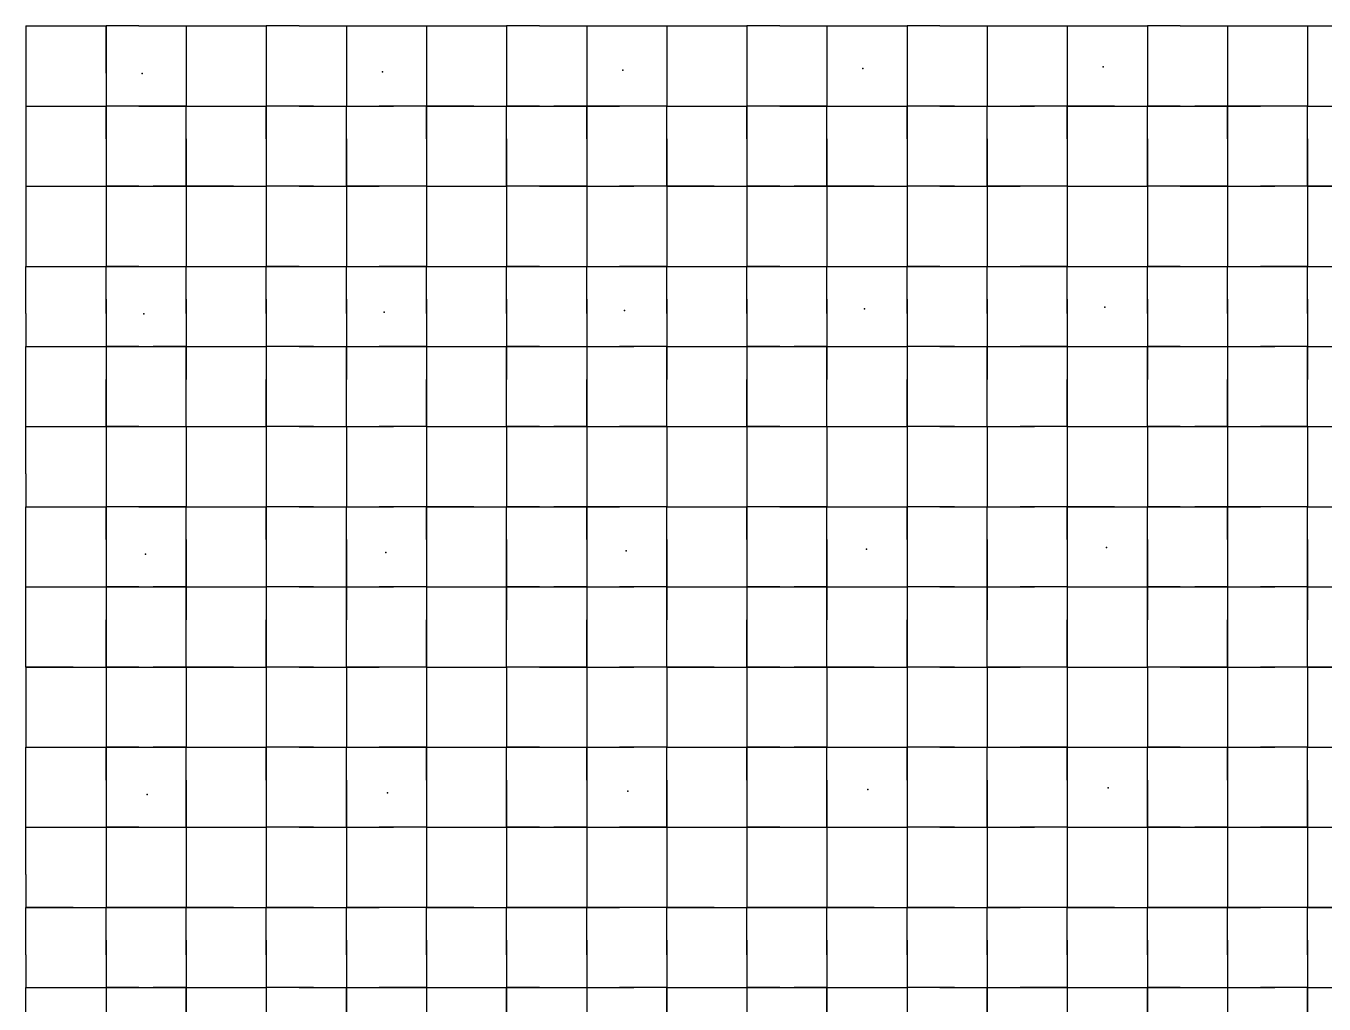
# Model space of a CAD drawing. Header units: metres. Extents: x 0 to 438, y -24 to 612.
# Drawn here: x 0 to 145.8, y 493.2 to 603 of the extents above; entities that cross this region are included whole.
import ezdxf

# ---------------------------------------------------------------- set-up
doc = ezdxf.new("R2010")
doc.units = ezdxf.units.M
doc.layers.add('LAYER_01_CUT', color=7, linetype='Continuous')
doc.layers.add('LAYER_04_GRID', color=7, linetype='Continuous')

msp = doc.modelspace()

# ---------------------------------------------------------------- linework, layer by layer
at = {"layer": 'LAYER_01_CUT'}
for points in [[(0, 603), (0, 597.69), (0, 594), (0, 588.69), (0, 585), (0, 579.69), (0, 576), (5.31, 576), (9, 576), (14.31, 576), (18, 576), (23.31, 576), (27, 576), (32.31, 576), (36, 576), (41.31, 576), (45, 576), (50.31, 576), (54, 576), (59.31, 576), (63, 576), (68.31, 576), (72, 576), (77.31, 576), (81, 576), (86.31, 576), (90, 576), (95.31, 576), (99, 576), (104.31, 576), (108, 576), (113.31, 576), (117, 576), (122.31, 576), (126, 576), (131.31, 576), (135, 576), (140.31, 576), (144, 576), (149.31, 576)], [(0, 603), (3.69, 603)], [(3.69, 603), (9, 603)], [(9, 597.69), (9, 603), (9, 599.31)], [(12.69, 603), (9, 603)], [(12.69, 603), (18, 603), (18, 597.69)], [(18, 603), (18, 599.31)], [(18, 603), (21.69, 603)], [(21.69, 603), (27, 603), (27, 597.69)], [(30.69, 603), (27, 603)], [(27, 603), (27, 599.31)], [(30.69, 603), (36, 603), (36, 597.69)], [(36, 603), (36, 599.31)], [(36, 603), (39.69, 603)], [(39.69, 603), (45, 603), (45, 597.69)], [(45, 603), (45, 599.31)], [(45, 603), (48.69, 603)], [(48.69, 603), (54, 603), (54, 597.69)], [(57.69, 603), (54, 603)], [(54, 603), (54, 599.31)], [(57.69, 603), (63, 603), (63, 597.69)], [(63, 603), (63, 599.31)], [(63, 603), (66.69, 603)], [(66.69, 603), (72, 603), (72, 597.69)], [(72, 603), (72, 599.31)], [(72, 603), (75.69, 603)], [(75.69, 603), (81, 603), (81, 597.69)], [(84.69, 603), (81, 603)], [(81, 603), (81, 599.31)], [(84.69, 603), (90, 603), (90, 597.69)], [(90, 603), (90, 599.31)], [(90, 603), (93.69, 603)], [(93.69, 603), (99, 603), (99, 597.69)], [(102.69, 603), (99, 603)], [(99, 603), (99, 599.31)], [(102.69, 603), (108, 603), (108, 597.69)], [(108, 603), (108, 599.31)], [(108, 603), (111.69, 603)], [(111.69, 603), (117, 603), (117, 597.69)], [(117, 603), (117, 599.31)], [(117, 603), (120.69, 603)], [(120.69, 603), (126, 603), (126, 597.69)], [(129.69, 603), (126, 603)], [(126, 603), (126, 599.31)], [(129.69, 603), (135, 603), (135, 597.69)], [(135, 603), (135, 599.31)], [(135, 603), (138.69, 603)], [(138.69, 603), (144, 603), (144, 597.69)], [(144, 603), (144, 599.31)], [(144, 603), (147.69, 603)], [(9, 599.31), (9, 594)], [(18, 599.31), (18, 594)], [(27, 599.31), (27, 594)], [(36, 599.31), (36, 594)], [(45, 599.31), (45, 594)], [(54, 599.31), (54, 594)], [(63, 599.31), (63, 594)], [(72, 599.31), (72, 594)], [(81, 599.31), (81, 594)], [(90, 599.31), (90, 594)], [(99, 599.31), (99, 594)], [(108, 599.31), (108, 594)], [(117, 599.31), (117, 594)], [(126, 599.31), (126, 594)], [(135, 599.31), (135, 594)], [(144, 599.31), (144, 594)], [(9, 597.69), (9, 594)], [(18, 597.69), (18, 594)], [(27, 597.69), (27, 594)], [(36, 597.69), (36, 594)], [(45, 597.69), (45, 594)], [(54, 597.69), (54, 594)], [(63, 597.69), (63, 594)], [(72, 597.69), (72, 594)], [(81, 597.69), (81, 594)], [(90, 597.69), (90, 594)], [(99, 597.69), (99, 594)], [(108, 597.69), (108, 594)], [(117, 597.69), (117, 594)], [(126, 597.69), (126, 594)], [(135, 597.69), (135, 594)], [(144, 597.69), (144, 594)], [(0, 594), (5.31, 594)], [(0, 594), (3.69, 594)], [(3.69, 594), (9, 594)], [(5.31, 594), (9, 594)], [(14.31, 594), (9, 594), (9, 588.69), (9, 585), (9, 579.69)], [(12.69, 594), (9, 594)], [(9, 590.31), (9, 594)], [(12.69, 594), (18, 594)], [(18, 594), (14.31, 594)], [(18, 588.69), (18, 594), (23.31, 594)], [(18, 590.31), (18, 594)], [(18, 594), (21.69, 594)], [(21.69, 594), (27, 594)], [(23.31, 594), (27, 594)], [(32.31, 594), (27, 594), (27, 588.69), (27, 585), (27, 579.69)], [(30.69, 594), (27, 594)], [(27, 590.31), (27, 594)], [(30.69, 594), (36, 594)], [(32.31, 594), (36, 594)], [(36, 588.69), (36, 594), (41.31, 594)], [(36, 590.31), (36, 594)], [(36, 594), (39.69, 594)], [(45, 594), (39.69, 594)], [(45, 594), (41.31, 594)], [(50.31, 594), (45, 594), (45, 588.69), (45, 585), (45, 579.69)], [(45, 590.31), (45, 594)], [(45, 594), (48.69, 594)], [(48.69, 594), (54, 594)], [(50.31, 594), (54, 594)], [(54, 588.69), (54, 594), (59.31, 594)], [(57.69, 594), (54, 594)], [(54, 590.31), (54, 594)], [(57.69, 594), (63, 594)], [(63, 594), (59.31, 594)], [(68.31, 594), (63, 594), (63, 588.69), (63, 585), (63, 579.69)], [(63, 590.31), (63, 594)], [(63, 594), (66.69, 594)], [(72, 594), (66.69, 594)], [(72, 594), (68.31, 594)], [(72, 588.69), (72, 594), (77.31, 594)], [(72, 590.31), (72, 594)], [(72, 594), (75.69, 594)], [(75.69, 594), (81, 594)], [(77.31, 594), (81, 594)], [(86.31, 594), (81, 594), (81, 588.69), (81, 585), (81, 579.69)], [(84.69, 594), (81, 594)], [(81, 590.31), (81, 594)], [(84.69, 594), (90, 594)], [(90, 594), (86.31, 594)], [(90, 588.69), (90, 594), (95.31, 594)], [(90, 590.31), (90, 594)], [(90, 594), (93.69, 594)], [(93.69, 594), (99, 594)], [(95.31, 594), (99, 594)], [(104.31, 594), (99, 594), (99, 588.69), (99, 585), (99, 579.69)], [(102.69, 594), (99, 594)], [(99, 590.31), (99, 594)], [(102.69, 594), (108, 594)], [(104.31, 594), (108, 594)], [(108, 588.69), (108, 594), (113.31, 594)], [(108, 590.31), (108, 594)], [(108, 594), (111.69, 594)], [(117, 594), (111.69, 594)], [(117, 594), (113.31, 594)], [(122.31, 594), (117, 594), (117, 588.69), (117, 585), (117, 579.69)], [(117, 590.31), (117, 594)], [(117, 594), (120.69, 594)], [(120.69, 594), (126, 594)], [(122.31, 594), (126, 594)], [(126, 588.69), (126, 594), (131.31, 594)], [(129.69, 594), (126, 594)], [(126, 590.31), (126, 594)], [(129.69, 594), (135, 594)], [(135, 594), (131.31, 594)], [(140.31, 594), (135, 594), (135, 588.69), (135, 585), (135, 579.69)], [(135, 590.31), (135, 594)], [(135, 594), (138.69, 594)], [(144, 594), (138.69, 594)], [(144, 594), (140.31, 594)], [(144, 588.69), (144, 594), (149.31, 594)], [(144, 590.31), (144, 594)], [(144, 594), (147.69, 594)], [(9, 590.31), (9, 585)], [(18, 590.31), (18, 585)], [(27, 590.31), (27, 585)], [(36, 590.31), (36, 585)], [(45, 590.31), (45, 585)], [(54, 590.31), (54, 585)], [(63, 590.31), (63, 585)], [(72, 590.31), (72, 585)], [(81, 590.31), (81, 585)], [(90, 590.31), (90, 585)], [(99, 590.31), (99, 585)], [(108, 590.31), (108, 585)], [(117, 590.31), (117, 585)], [(126, 590.31), (126, 585)], [(135, 590.31), (135, 585)], [(144, 590.31), (144, 585)], [(18, 585), (18, 588.69)], [(36, 585), (36, 588.69)], [(54, 585), (54, 588.69)], [(72, 585), (72, 588.69)], [(90, 585), (90, 588.69)], [(108, 585), (108, 588.69)], [(126, 585), (126, 588.69)], [(144, 585), (144, 588.69)], [(0, 585), (5.31, 585)], [(0, 585), (3.69, 585)], [(3.69, 585), (9, 585)], [(5.31, 585), (9, 585)], [(12.69, 585), (9, 585)], [(9, 585), (9, 581.31)], [(9, 585), (14.31, 585)], [(12.69, 585), (18, 585)], [(18, 585), (14.31, 585)], [(23.31, 585), (18, 585), (18, 579.69)], [(18, 585), (18, 581.31)], [(18, 585), (21.69, 585)], [(21.69, 585), (27, 585)], [(23.31, 585), (27, 585)], [(32.31, 585), (27, 585)], [(30.69, 585), (27, 585)], [(27, 585), (27, 581.31)], [(30.69, 585), (36, 585)], [(32.31, 585), (36, 585)], [(41.31, 585), (36, 585), (36, 579.69)], [(36, 585), (36, 581.31)], [(36, 585), (39.69, 585)], [(45, 585), (39.69, 585)], [(45, 585), (41.31, 585)], [(45, 585), (45, 581.31)], [(45, 585), (50.31, 585)], [(45, 585), (48.69, 585)], [(48.69, 585), (54, 585)], [(50.31, 585), (54, 585)], [(59.31, 585), (54, 585), (54, 579.69)], [(57.69, 585), (54, 585)], [(54, 585), (54, 581.31)], [(57.69, 585), (63, 585)], [(63, 585), (59.31, 585)], [(63, 585), (63, 581.31)], [(63, 585), (68.31, 585)], [(63, 585), (66.69, 585)], [(72, 585), (66.69, 585)], [(72, 585), (68.31, 585)], [(77.31, 585), (72, 585), (72, 579.69)], [(72, 585), (72, 581.31)], [(72, 585), (75.69, 585)], [(75.69, 585), (81, 585)], [(77.31, 585), (81, 585)], [(84.69, 585), (81, 585)], [(81, 585), (81, 581.31)], [(81, 585), (86.31, 585)], [(84.69, 585), (90, 585)], [(90, 585), (86.31, 585)], [(95.31, 585), (90, 585), (90, 579.69)], [(90, 585), (90, 581.31)], [(90, 585), (93.69, 585)], [(93.69, 585), (99, 585)], [(95.31, 585), (99, 585)], [(104.31, 585), (99, 585)], [(102.69, 585), (99, 585)], [(99, 585), (99, 581.31)], [(102.69, 585), (108, 585)], [(104.31, 585), (108, 585)], [(113.31, 585), (108, 585), (108, 579.69)], [(108, 585), (108, 581.31)], [(108, 585), (111.69, 585)], [(117, 585), (111.69, 585)], [(117, 585), (113.31, 585)], [(117, 585), (117, 581.31)], [(117, 585), (122.31, 585)], [(117, 585), (120.69, 585)], [(120.69, 585), (126, 585)], [(122.31, 585), (126, 585)], [(131.31, 585), (126, 585), (126, 579.69)], [(129.69, 585), (126, 585)], [(126, 585), (126, 581.31)], [(129.69, 585), (135, 585)], [(135, 585), (131.31, 585)], [(135, 585), (135, 581.31)], [(135, 585), (140.31, 585)], [(135, 585), (138.69, 585)], [(144, 585), (138.69, 585)], [(144, 585), (140.31, 585)], [(149.31, 585), (144, 585), (144, 579.69)], [(144, 585), (144, 581.31)], [(144, 585), (147.69, 585)], [(9, 581.31), (9, 576)], [(18, 581.31), (18, 576)], [(27, 581.31), (27, 576)], [(36, 581.31), (36, 576)], [(45, 581.31), (45, 576)], [(54, 581.31), (54, 576)], [(63, 581.31), (63, 576)], [(72, 581.31), (72, 576)], [(81, 581.31), (81, 576)], [(90, 581.31), (90, 576)], [(99, 581.31), (99, 576)], [(108, 581.31), (108, 576)], [(117, 581.31), (117, 576)], [(126, 581.31), (126, 576)], [(135, 581.31), (135, 576)], [(144, 581.31), (144, 576)], [(9, 579.69), (9, 576)], [(18, 579.69), (18, 576)], [(27, 579.69), (27, 576)], [(36, 579.69), (36, 576)], [(45, 579.69), (45, 576)], [(54, 579.69), (54, 576)], [(63, 579.69), (63, 576)], [(72, 579.69), (72, 576)], [(81, 579.69), (81, 576)], [(90, 579.69), (90, 576)], [(99, 579.69), (99, 576)], [(108, 579.69), (108, 576)], [(117, 579.69), (117, 576)], [(126, 579.69), (126, 576)], [(135, 579.69), (135, 576)], [(144, 579.69), (144, 576)], [(0, 570.69), (0, 576)], [(0, 576), (3.69, 576)], [(3.69, 576), (9, 576)], [(12.69, 576), (9, 576)], [(9, 570.69), (9, 576)], [(9, 572.31), (9, 576)], [(12.69, 576), (18, 576)], [(18, 570.69), (18, 576)], [(18, 572.31), (18, 576)], [(18, 576), (21.69, 576)], [(21.69, 576), (27, 576)], [(30.69, 576), (27, 576)], [(27, 570.69), (27, 576)], [(27, 572.31), (27, 576)], [(30.69, 576), (36, 576)], [(36, 570.69), (36, 576)], [(36, 572.31), (36, 576)], [(36, 576), (39.69, 576)], [(45, 576), (39.69, 576)], [(45, 570.69), (45, 576)], [(45, 572.31), (45, 576)], [(45, 576), (48.69, 576)], [(48.69, 576), (54, 576)], [(57.69, 576), (54, 576)], [(54, 570.69), (54, 576)], [(54, 572.31), (54, 576)], [(57.69, 576), (63, 576)], [(63, 570.69), (63, 576)], [(63, 572.31), (63, 576)], [(63, 576), (66.69, 576)], [(72, 576), (66.69, 576)], [(72, 570.69), (72, 576)], [(72, 572.31), (72, 576)], [(72, 576), (75.69, 576)], [(75.69, 576), (81, 576)], [(84.69, 576), (81, 576)], [(81, 570.69), (81, 576)], [(81, 572.31), (81, 576)], [(84.69, 576), (90, 576)], [(90, 570.69), (90, 576)], [(90, 572.31), (90, 576)], [(90, 576), (93.69, 576)], [(93.69, 576), (99, 576)], [(102.69, 576), (99, 576)], [(99, 570.69), (99, 576)], [(99, 572.31), (99, 576)], [(102.69, 576), (108, 576)], [(108, 570.69), (108, 576)], [(108, 572.31), (108, 576)], [(108, 576), (111.69, 576)], [(117, 576), (111.69, 576)], [(117, 570.69), (117, 576)], [(117, 572.31), (117, 576)], [(117, 576), (120.69, 576)], [(120.69, 576), (126, 576)], [(129.69, 576), (126, 576)], [(126, 570.69), (126, 576)], [(126, 572.31), (126, 576)], [(129.69, 576), (135, 576)], [(135, 570.69), (135, 576)], [(135, 572.31), (135, 576)], [(135, 576), (138.69, 576)], [(144, 576), (138.69, 576)], [(144, 570.69), (144, 576)], [(144, 572.31), (144, 576)], [(144, 576), (147.69, 576)], [(9, 572.31), (9, 567)], [(18, 572.31), (18, 567)], [(27, 572.31), (27, 567)], [(36, 572.31), (36, 567)], [(45, 572.31), (45, 567)], [(54, 572.31), (54, 567)], [(63, 572.31), (63, 567)], [(72, 572.31), (72, 567)], [(81, 572.31), (81, 567)], [(90, 572.31), (90, 567)], [(99, 572.31), (99, 567)], [(108, 572.31), (108, 567)], [(117, 572.31), (117, 567)], [(126, 572.31), (126, 567)], [(135, 572.31), (135, 567)], [(144, 572.31), (144, 567)], [(0, 570.69), (0, 567)], [(9, 570.69), (9, 567)], [(18, 570.69), (18, 567)], [(27, 570.69), (27, 567)], [(36, 570.69), (36, 567)], [(45, 570.69), (45, 567)], [(54, 570.69), (54, 567)], [(63, 570.69), (63, 567)], [(72, 570.69), (72, 567)], [(81, 570.69), (81, 567)], [(90, 570.69), (90, 567)], [(99, 570.69), (99, 567)], [(108, 570.69), (108, 567)], [(117, 570.69), (117, 567)], [(126, 570.69), (126, 567)], [(135, 570.69), (135, 567)], [(144, 570.69), (144, 567)], [(0, 552.69), (0, 558), (0, 561.69), (0, 567), (5.31, 567), (9, 567), (9, 561.69), (9, 558), (9, 552.69)], [(0, 567), (3.69, 567)], [(3.69, 567), (9, 567)], [(12.69, 567), (9, 567)], [(9, 567), (9, 563.31)], [(9, 567), (14.31, 567)], [(12.69, 567), (18, 567)], [(18, 567), (14.31, 567)], [(18, 561.69), (18, 567), (18, 563.31)], [(18, 567), (23.31, 567)], [(18, 567), (21.69, 567)], [(21.69, 567), (27, 567)], [(23.31, 567), (27, 567), (27, 561.69), (27, 558), (27, 552.69)], [(32.31, 567), (27, 567)], [(30.69, 567), (27, 567)], [(27, 567), (27, 563.31)], [(30.69, 567), (36, 567)], [(32.31, 567), (36, 567)], [(36, 561.69), (36, 567), (36, 563.31)], [(36, 567), (41.31, 567)], [(36, 567), (39.69, 567)], [(45, 567), (39.69, 567)], [(41.31, 567), (45, 567), (45, 561.69), (45, 558), (45, 552.69)], [(45, 567), (45, 563.31)], [(45, 567), (50.31, 567)], [(45, 567), (48.69, 567)], [(48.69, 567), (54, 567)], [(50.31, 567), (54, 567)], [(54, 561.69), (54, 567), (54, 563.31)], [(57.69, 567), (54, 567)], [(54, 567), (59.31, 567)], [(57.69, 567), (63, 567)], [(59.31, 567), (63, 567), (63, 561.69), (63, 558), (63, 552.69)], [(63, 567), (63, 563.31)], [(63, 567), (68.31, 567)], [(63, 567), (66.69, 567)], [(72, 567), (66.69, 567)], [(72, 567), (68.31, 567)], [(72, 561.69), (72, 567), (72, 563.31)], [(72, 567), (77.31, 567)], [(72, 567), (75.69, 567)], [(75.69, 567), (81, 567)], [(77.31, 567), (81, 567), (81, 561.69), (81, 558), (81, 552.69)], [(84.69, 567), (81, 567)], [(81, 567), (81, 563.31)], [(81, 567), (86.31, 567)], [(84.69, 567), (90, 567)], [(90, 567), (86.31, 567)], [(90, 561.69), (90, 567), (90, 563.31)], [(90, 567), (95.31, 567)], [(90, 567), (93.69, 567)], [(93.69, 567), (99, 567)], [(95.31, 567), (99, 567), (99, 561.69), (99, 558), (99, 552.69)], [(104.31, 567), (99, 567)], [(102.69, 567), (99, 567)], [(99, 567), (99, 563.31)], [(102.69, 567), (108, 567)], [(104.31, 567), (108, 567)], [(108, 561.69), (108, 567), (108, 563.31)], [(108, 567), (113.31, 567)], [(108, 567), (111.69, 567)], [(117, 567), (111.69, 567)], [(113.31, 567), (117, 567), (117, 561.69), (117, 558), (117, 552.69)], [(117, 567), (117, 563.31)], [(117, 567), (122.31, 567)], [(117, 567), (120.69, 567)], [(120.69, 567), (126, 567)], [(122.31, 567), (126, 567)], [(126, 561.69), (126, 567), (126, 563.31)], [(129.69, 567), (126, 567)], [(126, 567), (131.31, 567)], [(129.69, 567), (135, 567)], [(131.31, 567), (135, 567), (135, 561.69), (135, 558), (135, 552.69)], [(135, 567), (135, 563.31)], [(135, 567), (140.31, 567)], [(135, 567), (138.69, 567)], [(144, 567), (138.69, 567)], [(144, 567), (140.31, 567)], [(144, 561.69), (144, 567), (144, 563.31)], [(144, 567), (149.31, 567)], [(144, 567), (147.69, 567)], [(9, 558), (9, 563.31)], [(18, 558), (18, 563.31)], [(27, 558), (27, 563.31)], [(36, 558), (36, 563.31)], [(45, 558), (45, 563.31)], [(54, 558), (54, 563.31)], [(63, 558), (63, 563.31)], [(72, 558), (72, 563.31)], [(81, 558), (81, 563.31)], [(90, 558), (90, 563.31)], [(99, 558), (99, 563.31)], [(108, 558), (108, 563.31)], [(117, 558), (117, 563.31)], [(126, 558), (126, 563.31)], [(135, 558), (135, 563.31)], [(144, 558), (144, 563.31)], [(18, 558), (18, 561.69)], [(36, 558), (36, 561.69)], [(54, 558), (54, 561.69)], [(72, 558), (72, 561.69)], [(90, 558), (90, 561.69)], [(108, 558), (108, 561.69)], [(126, 558), (126, 561.69)], [(144, 558), (144, 561.69)], [(0, 558), (5.31, 558)], [(0, 558), (3.69, 558)], [(3.69, 558), (9, 558)], [(5.31, 558), (9, 558)], [(12.69, 558), (9, 558)], [(9, 558), (9, 554.31)], [(9, 558), (14.31, 558)], [(12.69, 558), (18, 558)], [(14.31, 558), (18, 558), (18, 552.69)], [(18, 558), (18, 554.31)], [(18, 558), (23.31, 558)], [(18, 558), (21.69, 558)], [(21.69, 558), (27, 558)], [(23.31, 558), (27, 558)], [(32.31, 558), (27, 558)], [(30.69, 558), (27, 558)], [(27, 558), (27, 554.31)], [(30.69, 558), (36, 558)], [(32.31, 558), (36, 558), (36, 552.69)], [(36, 558), (36, 554.31)], [(36, 558), (41.31, 558)], [(36, 558), (39.69, 558)], [(45, 558), (39.69, 558)], [(45, 558), (41.31, 558)], [(45, 558), (45, 554.31)], [(45, 558), (50.31, 558)], [(45, 558), (48.69, 558)], [(48.69, 558), (54, 558)], [(50.31, 558), (54, 558), (54, 552.69)], [(57.69, 558), (54, 558)], [(54, 558), (54, 554.31)], [(54, 558), (59.31, 558)], [(57.69, 558), (63, 558)], [(63, 558), (59.31, 558)], [(63, 558), (63, 554.31)], [(63, 558), (68.31, 558)], [(63, 558), (66.69, 558)], [(72, 558), (66.69, 558)], [(68.31, 558), (72, 558), (72, 552.69)], [(72, 558), (72, 554.31)], [(72, 558), (77.31, 558)], [(72, 558), (75.69, 558)], [(75.69, 558), (81, 558)], [(77.31, 558), (81, 558)], [(84.69, 558), (81, 558)], [(81, 558), (81, 554.31)], [(81, 558), (86.31, 558)], [(84.69, 558), (90, 558)], [(86.31, 558), (90, 558), (90, 552.69)], [(90, 558), (90, 554.31)], [(90, 558), (95.31, 558)], [(90, 558), (93.69, 558)], [(93.69, 558), (99, 558)], [(95.31, 558), (99, 558)], [(104.31, 558), (99, 558)], [(102.69, 558), (99, 558)], [(99, 558), (99, 554.31)], [(102.69, 558), (108, 558)], [(104.31, 558), (108, 558), (108, 552.69)], [(108, 558), (108, 554.31)], [(108, 558), (113.31, 558)], [(108, 558), (111.69, 558)], [(117, 558), (111.69, 558)], [(117, 558), (113.31, 558)], [(117, 558), (117, 554.31)], [(117, 558), (122.31, 558)], [(117, 558), (120.69, 558)], [(120.69, 558), (126, 558)], [(122.31, 558), (126, 558), (126, 552.69)], [(129.69, 558), (126, 558)], [(126, 558), (126, 554.31)], [(126, 558), (131.31, 558)], [(129.69, 558), (135, 558)], [(135, 558), (131.31, 558)], [(135, 558), (135, 554.31)], [(135, 558), (140.31, 558)], [(135, 558), (138.69, 558)], [(144, 558), (138.69, 558)], [(140.31, 558), (144, 558), (144, 552.69)], [(144, 558), (144, 554.31)], [(144, 558), (149.31, 558)], [(144, 558), (147.69, 558)], [(9, 554.31), (9, 549)], [(18, 554.31), (18, 549)], [(27, 554.31), (27, 549)], [(36, 554.31), (36, 549)], [(45, 554.31), (45, 549)], [(54, 554.31), (54, 549)], [(63, 554.31), (63, 549)], [(72, 554.31), (72, 549)], [(81, 554.31), (81, 549)], [(90, 554.31), (90, 549)], [(99, 554.31), (99, 549)], [(108, 554.31), (108, 549)], [(117, 554.31), (117, 549)], [(126, 554.31), (126, 549)], [(135, 554.31), (135, 549)], [(144, 554.31), (144, 549)], [(0, 552.69), (0, 549)], [(9, 552.69), (9, 549)], [(18, 552.69), (18, 549)], [(27, 552.69), (27, 549)], [(36, 552.69), (36, 549)], [(45, 552.69), (45, 549)], [(54, 552.69), (54, 549)], [(63, 552.69), (63, 549)], [(72, 552.69), (72, 549)], [(81, 552.69), (81, 549)], [(90, 552.69), (90, 549)], [(99, 552.69), (99, 549)], [(108, 552.69), (108, 549)], [(117, 552.69), (117, 549)], [(126, 552.69), (126, 549)], [(135, 552.69), (135, 549)], [(144, 552.69), (144, 549)], [(0, 534.69), (0, 540), (0, 543.69), (0, 549), (5.31, 549)], [(0, 549), (3.69, 549)], [(3.69, 549), (9, 549)], [(5.31, 549), (9, 549)], [(14.31, 549), (9, 549), (9, 543.69), (9, 540), (9, 534.69), (9, 531), (9, 525.69)], [(12.69, 549), (9, 549)], [(9, 545.31), (9, 549)], [(12.69, 549), (18, 549)], [(18, 549), (14.31, 549)], [(18, 543.69), (18, 549), (23.31, 549)], [(18, 545.31), (18, 549)], [(18, 549), (21.69, 549)], [(21.69, 549), (27, 549)], [(23.31, 549), (27, 549)], [(32.31, 549), (27, 549), (27, 543.69), (27, 540), (27, 534.69), (27, 531), (27, 525.69)], [(30.69, 549), (27, 549)], [(27, 545.31), (27, 549)], [(30.69, 549), (36, 549)], [(32.31, 549), (36, 549)], [(36, 543.69), (36, 549), (41.31, 549)], [(36, 545.31), (36, 549)], [(36, 549), (39.69, 549)], [(45, 549), (39.69, 549)], [(45, 549), (41.31, 549)], [(50.31, 549), (45, 549), (45, 543.69), (45, 540), (45, 534.69), (45, 531), (45, 525.69)], [(45, 545.31), (45, 549)], [(45, 549), (48.69, 549)], [(48.69, 549), (54, 549)], [(50.31, 549), (54, 549)], [(54, 543.69), (54, 549), (59.31, 549)], [(57.69, 549), (54, 549)], [(54, 545.31), (54, 549)], [(57.69, 549), (63, 549)], [(63, 549), (59.31, 549)], [(68.31, 549), (63, 549), (63, 543.69), (63, 540), (63, 534.69), (63, 531), (63, 525.69)], [(63, 545.31), (63, 549)], [(63, 549), (66.69, 549)], [(72, 549), (66.69, 549)], [(72, 549), (68.31, 549)], [(72, 543.69), (72, 549), (77.31, 549)], [(72, 545.31), (72, 549)], [(72, 549), (75.69, 549)], [(75.69, 549), (81, 549)], [(77.31, 549), (81, 549)], [(86.31, 549), (81, 549), (81, 543.69), (81, 540), (81, 534.69), (81, 531), (81, 525.69)], [(84.69, 549), (81, 549)], [(81, 545.31), (81, 549)], [(84.69, 549), (90, 549)], [(90, 549), (86.31, 549)], [(90, 543.69), (90, 549), (95.31, 549)], [(90, 545.31), (90, 549)], [(90, 549), (93.69, 549)], [(93.69, 549), (99, 549)], [(95.31, 549), (99, 549)], [(104.31, 549), (99, 549), (99, 543.69), (99, 540), (99, 534.69), (99, 531), (99, 525.69)], [(102.69, 549), (99, 549)], [(99, 545.31), (99, 549)], [(102.69, 549), (108, 549)], [(104.31, 549), (108, 549)], [(108, 543.69), (108, 549), (113.31, 549)], [(108, 545.31), (108, 549)], [(108, 549), (111.69, 549)], [(117, 549), (111.69, 549)], [(117, 549), (113.31, 549)], [(122.31, 549), (117, 549), (117, 543.69), (117, 540), (117, 534.69), (117, 531), (117, 525.69)], [(117, 545.31), (117, 549)], [(117, 549), (120.69, 549)], [(120.69, 549), (126, 549)], [(122.31, 549), (126, 549)], [(126, 543.69), (126, 549), (131.31, 549)], [(129.69, 549), (126, 549)], [(126, 545.31), (126, 549)], [(129.69, 549), (135, 549)], [(135, 549), (131.31, 549)], [(140.31, 549), (135, 549), (135, 543.69), (135, 540), (135, 534.69), (135, 531), (135, 525.69)], [(135, 545.31), (135, 549)], [(135, 549), (138.69, 549)], [(144, 549), (138.69, 549)], [(144, 549), (140.31, 549)], [(144, 543.69), (144, 549), (149.31, 549)], [(144, 545.31), (144, 549)], [(144, 549), (147.69, 549)], [(9, 545.31), (9, 540)], [(18, 545.31), (18, 540)], [(27, 545.31), (27, 540)], [(36, 545.31), (36, 540)], [(45, 545.31), (45, 540)], [(54, 545.31), (54, 540)], [(63, 545.31), (63, 540)], [(72, 545.31), (72, 540)], [(81, 545.31), (81, 540)], [(90, 545.31), (90, 540)], [(99, 545.31), (99, 540)], [(108, 545.31), (108, 540)], [(117, 545.31), (117, 540)], [(126, 545.31), (126, 540)], [(135, 545.31), (135, 540)], [(144, 545.31), (144, 540)], [(18, 540), (18, 543.69)], [(36, 540), (36, 543.69)], [(54, 540), (54, 543.69)], [(72, 540), (72, 543.69)], [(90, 540), (90, 543.69)], [(108, 540), (108, 543.69)], [(126, 540), (126, 543.69)], [(144, 540), (144, 543.69)], [(0, 540), (5.31, 540)], [(0, 540), (3.69, 540)], [(3.69, 540), (9, 540)], [(5.31, 540), (9, 540)], [(12.69, 540), (9, 540)], [(9, 540), (9, 536.31)], [(9, 540), (14.31, 540)], [(12.69, 540), (18, 540)], [(18, 540), (14.31, 540)], [(18, 534.69), (18, 540), (18, 536.31)], [(18, 540), (23.31, 540)], [(18, 540), (21.69, 540)], [(21.69, 540), (27, 540)], [(23.31, 540), (27, 540)], [(32.31, 540), (27, 540)], [(30.69, 540), (27, 540)], [(27, 540), (27, 536.31)], [(30.69, 540), (36, 540)], [(32.31, 540), (36, 540)], [(36, 534.69), (36, 540), (36, 536.31)], [(36, 540), (41.31, 540)], [(36, 540), (39.69, 540)], [(45, 540), (39.69, 540)], [(45, 540), (41.31, 540)], [(45, 540), (45, 536.31)], [(45, 540), (50.31, 540)], [(45, 540), (48.69, 540)], [(48.69, 540), (54, 540)], [(50.31, 540), (54, 540)], [(54, 534.69), (54, 540), (54, 536.31)], [(57.69, 540), (54, 540)], [(54, 540), (59.31, 540)], [(57.69, 540), (63, 540)], [(63, 540), (59.31, 540)], [(63, 540), (63, 536.31)], [(63, 540), (68.31, 540)], [(63, 540), (66.69, 540)], [(72, 540), (66.69, 540)], [(72, 540), (68.31, 540)], [(72, 534.69), (72, 540), (72, 536.31)], [(72, 540), (77.31, 540)], [(72, 540), (75.69, 540)], [(75.69, 540), (81, 540)], [(77.31, 540), (81, 540)], [(84.69, 540), (81, 540)], [(81, 540), (81, 536.31)], [(81, 540), (86.31, 540)], [(84.69, 540), (90, 540)], [(90, 540), (86.31, 540)], [(90, 534.69), (90, 540), (90, 536.31)], [(90, 540), (95.31, 540)], [(90, 540), (93.69, 540)], [(93.69, 540), (99, 540)], [(95.31, 540), (99, 540)], [(104.31, 540), (99, 540)], [(102.69, 540), (99, 540)], [(99, 540), (99, 536.31)], [(102.69, 540), (108, 540)], [(104.31, 540), (108, 540)], [(108, 534.69), (108, 540), (108, 536.31)], [(108, 540), (113.31, 540)], [(108, 540), (111.69, 540)], [(117, 540), (111.69, 540)], [(117, 540), (113.31, 540)], [(117, 540), (117, 536.31)], [(117, 540), (122.31, 540)], [(117, 540), (120.69, 540)], [(120.69, 540), (126, 540)], [(122.31, 540), (126, 540)], [(126, 534.69), (126, 540), (126, 536.31)], [(129.69, 540), (126, 540)], [(126, 540), (131.31, 540)], [(129.69, 540), (135, 540)], [(135, 540), (131.31, 540)], [(135, 540), (135, 536.31)], [(135, 540), (140.31, 540)], [(135, 540), (138.69, 540)], [(144, 540), (138.69, 540)], [(144, 540), (140.31, 540)], [(144, 534.69), (144, 540), (144, 536.31)], [(144, 540), (149.31, 540)], [(144, 540), (147.69, 540)], [(9, 531), (9, 536.31)], [(18, 531), (18, 536.31)], [(27, 531), (27, 536.31)], [(36, 531), (36, 536.31)], [(45, 531), (45, 536.31)], [(54, 531), (54, 536.31)], [(63, 531), (63, 536.31)], [(72, 531), (72, 536.31)], [(81, 531), (81, 536.31)], [(90, 531), (90, 536.31)], [(99, 531), (99, 536.31)], [(108, 531), (108, 536.31)], [(117, 531), (117, 536.31)], [(126, 531), (126, 536.31)], [(135, 531), (135, 536.31)], [(144, 531), (144, 536.31)], [(0, 531), (0, 534.69)], [(18, 531), (18, 534.69)], [(36, 531), (36, 534.69)], [(54, 531), (54, 534.69)], [(72, 531), (72, 534.69)], [(90, 531), (90, 534.69)], [(108, 531), (108, 534.69)], [(126, 531), (126, 534.69)], [(144, 531), (144, 534.69)], [(5.31, 531), (0, 531), (0, 525.69)], [(0, 531), (3.69, 531)], [(3.69, 531), (9, 531)], [(5.31, 531), (9, 531)], [(12.69, 531), (9, 531)], [(9, 531), (9, 527.31)], [(9, 531), (14.31, 531)], [(12.69, 531), (18, 531)], [(18, 531), (14.31, 531)], [(23.31, 531), (18, 531), (18, 525.69)], [(18, 531), (18, 527.31)], [(18, 531), (21.69, 531)], [(21.69, 531), (27, 531)], [(23.31, 531), (27, 531)], [(32.31, 531), (27, 531)], [(30.69, 531), (27, 531)], [(27, 531), (27, 527.31)], [(30.69, 531), (36, 531)], [(32.31, 531), (36, 531)], [(41.31, 531), (36, 531), (36, 525.69)], [(36, 531), (36, 527.31)], [(36, 531), (39.69, 531)], [(45, 531), (39.69, 531)], [(45, 531), (41.31, 531)], [(45, 531), (45, 527.31)], [(45, 531), (50.31, 531)], [(45, 531), (48.69, 531)], [(48.69, 531), (54, 531)], [(50.31, 531), (54, 531)], [(59.31, 531), (54, 531), (54, 525.69)], [(57.69, 531), (54, 531)], [(54, 531), (54, 527.31)], [(57.69, 531), (63, 531)], [(63, 531), (59.31, 531)], [(63, 531), (63, 527.31)], [(63, 531), (68.31, 531)], [(63, 531), (66.69, 531)], [(72, 531), (66.69, 531)], [(72, 531), (68.31, 531)], [(77.31, 531), (72, 531), (72, 525.69)], [(72, 531), (72, 527.31)], [(72, 531), (75.69, 531)], [(75.69, 531), (81, 531)], [(77.31, 531), (81, 531)], [(84.69, 531), (81, 531)], [(81, 531), (81, 527.31)], [(81, 531), (86.31, 531)], [(84.69, 531), (90, 531)], [(90, 531), (86.31, 531)], [(95.31, 531), (90, 531), (90, 525.69)], [(90, 531), (90, 527.31)], [(90, 531), (93.69, 531)], [(93.69, 531), (99, 531)], [(95.31, 531), (99, 531)], [(104.31, 531), (99, 531)], [(102.69, 531), (99, 531)], [(99, 531), (99, 527.31)], [(102.69, 531), (108, 531)], [(104.31, 531), (108, 531)], [(113.31, 531), (108, 531), (108, 525.69)], [(108, 531), (108, 527.31)], [(108, 531), (111.69, 531)], [(117, 531), (111.69, 531)], [(117, 531), (113.31, 531)], [(117, 531), (117, 527.31)], [(117, 531), (122.31, 531)], [(117, 531), (120.69, 531)], [(120.69, 531), (126, 531)], [(122.31, 531), (126, 531)], [(131.31, 531), (126, 531), (126, 525.69)], [(129.69, 531), (126, 531)], [(126, 531), (126, 527.31)], [(129.69, 531), (135, 531)], [(135, 531), (131.31, 531)], [(135, 531), (135, 527.31)], [(135, 531), (140.31, 531)], [(135, 531), (138.69, 531)], [(144, 531), (138.69, 531)], [(144, 531), (140.31, 531)], [(149.31, 531), (144, 531), (144, 525.69)], [(144, 531), (144, 527.31)], [(144, 531), (147.69, 531)], [(9, 527.31), (9, 522)], [(18, 527.31), (18, 522)], [(27, 527.31), (27, 522)], [(36, 527.31), (36, 522)], [(45, 527.31), (45, 522)], [(54, 527.31), (54, 522)], [(63, 527.31), (63, 522)], [(72, 527.31), (72, 522)], [(81, 527.31), (81, 522)], [(90, 527.31), (90, 522)], [(99, 527.31), (99, 522)], [(108, 527.31), (108, 522)], [(117, 527.31), (117, 522)], [(126, 527.31), (126, 522)], [(135, 527.31), (135, 522)], [(144, 527.31), (144, 522)], [(0, 525.69), (0, 522)], [(9, 525.69), (9, 522)], [(18, 525.69), (18, 522)], [(27, 525.69), (27, 522)], [(36, 525.69), (36, 522)], [(45, 525.69), (45, 522)], [(54, 525.69), (54, 522)], [(63, 525.69), (63, 522)], [(72, 525.69), (72, 522)], [(81, 525.69), (81, 522)], [(90, 525.69), (90, 522)], [(99, 525.69), (99, 522)], [(108, 525.69), (108, 522)], [(117, 525.69), (117, 522)], [(126, 525.69), (126, 522)], [(135, 525.69), (135, 522)], [(144, 525.69), (144, 522)], [(0, 507.69), (0, 513), (0, 516.69), (0, 522), (5.31, 522), (9, 522), (9, 516.69), (9, 513), (9, 507.69)], [(0, 522), (3.69, 522)], [(3.69, 522), (9, 522)], [(12.69, 522), (9, 522)], [(9, 518.31), (9, 522)], [(9, 522), (14.31, 522)], [(12.69, 522), (18, 522)], [(18, 522), (14.31, 522)], [(18, 516.69), (18, 522), (23.31, 522), (27, 522), (27, 516.69), (27, 513), (27, 507.69)], [(18, 518.31), (18, 522)], [(18, 522), (21.69, 522)], [(21.69, 522), (27, 522)], [(32.31, 522), (27, 522)], [(30.69, 522), (27, 522)], [(27, 518.31), (27, 522)], [(30.69, 522), (36, 522)], [(32.31, 522), (36, 522)], [(36, 516.69), (36, 522), (41.31, 522), (45, 522), (45, 516.69), (45, 513), (45, 507.69)], [(36, 518.31), (36, 522)], [(36, 522), (39.69, 522)], [(45, 522), (39.69, 522)], [(45, 518.31), (45, 522)], [(45, 522), (50.31, 522)], [(45, 522), (48.69, 522)], [(48.69, 522), (54, 522)], [(50.31, 522), (54, 522)], [(54, 516.69), (54, 522), (59.31, 522), (63, 522), (63, 516.69), (63, 513), (63, 507.69)], [(57.69, 522), (54, 522)], [(54, 518.31), (54, 522)], [(57.69, 522), (63, 522)], [(63, 518.31), (63, 522)], [(63, 522), (68.31, 522)], [(63, 522), (66.69, 522)], [(72, 522), (66.69, 522)], [(72, 522), (68.31, 522)], [(72, 516.69), (72, 522), (77.31, 522), (81, 522), (81, 516.69), (81, 513), (81, 507.69)], [(72, 518.31), (72, 522)], [(72, 522), (75.69, 522)], [(75.69, 522), (81, 522)], [(84.69, 522), (81, 522)], [(81, 518.31), (81, 522)], [(81, 522), (86.31, 522)], [(84.69, 522), (90, 522)], [(90, 522), (86.31, 522)], [(90, 516.69), (90, 522), (95.31, 522), (99, 522), (99, 516.69), (99, 513), (99, 507.69)], [(90, 518.31), (90, 522)], [(90, 522), (93.69, 522)], [(93.69, 522), (99, 522)], [(104.31, 522), (99, 522)], [(102.69, 522), (99, 522)], [(99, 518.31), (99, 522)], [(102.69, 522), (108, 522)], [(104.31, 522), (108, 522)], [(108, 516.69), (108, 522), (113.31, 522), (117, 522), (117, 516.69), (117, 513), (117, 507.69)], [(108, 518.31), (108, 522)], [(108, 522), (111.69, 522)], [(117, 522), (111.69, 522)], [(117, 518.31), (117, 522)], [(117, 522), (122.31, 522)], [(117, 522), (120.69, 522)], [(120.69, 522), (126, 522)], [(122.31, 522), (126, 522)], [(126, 516.69), (126, 522), (131.31, 522), (135, 522), (135, 516.69), (135, 513), (135, 507.69)], [(129.69, 522), (126, 522)], [(126, 518.31), (126, 522)], [(129.69, 522), (135, 522)], [(135, 518.31), (135, 522)], [(135, 522), (140.31, 522)], [(135, 522), (138.69, 522)], [(144, 522), (138.69, 522)], [(144, 522), (140.31, 522)], [(144, 516.69), (144, 522), (149.31, 522), (153, 522), (153, 516.69), (153, 513), (153, 507.69)], [(144, 518.31), (144, 522)], [(144, 522), (147.69, 522)], [(9, 518.31), (9, 513)], [(18, 518.31), (18, 513)], [(27, 518.31), (27, 513)], [(36, 518.31), (36, 513)], [(45, 518.31), (45, 513)], [(54, 518.31), (54, 513)], [(63, 518.31), (63, 513)], [(72, 518.31), (72, 513)], [(81, 518.31), (81, 513)], [(90, 518.31), (90, 513)], [(99, 518.31), (99, 513)], [(108, 518.31), (108, 513)], [(117, 518.31), (117, 513)], [(126, 518.31), (126, 513)], [(135, 518.31), (135, 513)], [(144, 518.31), (144, 513)], [(18, 513), (18, 516.69)], [(36, 513), (36, 516.69)], [(54, 513), (54, 516.69)], [(72, 513), (72, 516.69)], [(90, 513), (90, 516.69)], [(108, 513), (108, 516.69)], [(126, 513), (126, 516.69)], [(144, 513), (144, 516.69)], [(0, 513), (5.31, 513)], [(0, 513), (3.69, 513)], [(3.69, 513), (9, 513)], [(5.31, 513), (9, 513)], [(12.69, 513), (9, 513)], [(9, 513), (9, 509.31)], [(9, 513), (14.31, 513)], [(12.69, 513), (18, 513)], [(14.31, 513), (18, 513), (18, 507.69)], [(18, 513), (18, 509.31)], [(18, 513), (23.31, 513)], [(18, 513), (21.69, 513)], [(21.69, 513), (27, 513)], [(23.31, 513), (27, 513)], [(32.31, 513), (27, 513)], [(30.69, 513), (27, 513)], [(27, 513), (27, 509.31)], [(30.69, 513), (36, 513)], [(32.31, 513), (36, 513), (36, 507.69)], [(36, 513), (36, 509.31)], [(36, 513), (41.31, 513)], [(36, 513), (39.69, 513)], [(45, 513), (39.69, 513)], [(45, 513), (41.31, 513)], [(45, 513), (45, 509.31)], [(45, 513), (50.31, 513)], [(45, 513), (48.69, 513)], [(48.69, 513), (54, 513)], [(50.31, 513), (54, 513), (54, 507.69)], [(57.69, 513), (54, 513)], [(54, 513), (54, 509.31)], [(54, 513), (59.31, 513)], [(57.69, 513), (63, 513)], [(63, 513), (59.31, 513)], [(63, 513), (63, 509.31)], [(63, 513), (68.31, 513)], [(63, 513), (66.69, 513)], [(72, 513), (66.69, 513)], [(68.31, 513), (72, 513), (72, 507.69)], [(72, 513), (72, 509.31)], [(72, 513), (77.31, 513)], [(72, 513), (75.69, 513)], [(75.69, 513), (81, 513)], [(77.31, 513), (81, 513)], [(84.69, 513), (81, 513)], [(81, 513), (81, 509.31)], [(81, 513), (86.31, 513)], [(84.69, 513), (90, 513)], [(86.31, 513), (90, 513), (90, 507.69)], [(90, 513), (90, 509.31)], [(90, 513), (95.31, 513)], [(90, 513), (93.69, 513)], [(93.69, 513), (99, 513)], [(95.31, 513), (99, 513)], [(104.31, 513), (99, 513)], [(102.69, 513), (99, 513)], [(99, 513), (99, 509.31)], [(102.69, 513), (108, 513)], [(104.31, 513), (108, 513), (108, 507.69)], [(108, 513), (108, 509.31)], [(108, 513), (113.31, 513)], [(108, 513), (111.69, 513)], [(117, 513), (111.69, 513)], [(117, 513), (113.31, 513)], [(117, 513), (117, 509.31)], [(117, 513), (122.31, 513)], [(117, 513), (120.69, 513)], [(120.69, 513), (126, 513)], [(122.31, 513), (126, 513), (126, 507.69)], [(129.69, 513), (126, 513)], [(126, 513), (126, 509.31)], [(126, 513), (131.31, 513)], [(129.69, 513), (135, 513)], [(135, 513), (131.31, 513)], [(135, 513), (135, 509.31)], [(135, 513), (140.31, 513)], [(135, 513), (138.69, 513)], [(144, 513), (138.69, 513)], [(140.31, 513), (144, 513), (144, 507.69)], [(144, 513), (144, 509.31)], [(144, 513), (149.31, 513)], [(144, 513), (147.69, 513)], [(9, 509.31), (9, 504)], [(18, 509.31), (18, 504)], [(27, 509.31), (27, 504)], [(36, 509.31), (36, 504)], [(45, 509.31), (45, 504)], [(54, 509.31), (54, 504)], [(63, 509.31), (63, 504)], [(72, 509.31), (72, 504)], [(81, 509.31), (81, 504)], [(90, 509.31), (90, 504)], [(99, 509.31), (99, 504)], [(108, 509.31), (108, 504)], [(117, 509.31), (117, 504)], [(126, 509.31), (126, 504)], [(135, 509.31), (135, 504)], [(144, 509.31), (144, 504)], [(0, 507.69), (0, 504)], [(9, 507.69), (9, 504)], [(18, 507.69), (18, 504)], [(27, 507.69), (27, 504)], [(36, 507.69), (36, 504)], [(45, 507.69), (45, 504)], [(54, 507.69), (54, 504)], [(63, 507.69), (63, 504)], [(72, 507.69), (72, 504)], [(81, 507.69), (81, 504)], [(90, 507.69), (90, 504)], [(99, 507.69), (99, 504)], [(108, 507.69), (108, 504)], [(117, 507.69), (117, 504)], [(126, 507.69), (126, 504)], [(135, 507.69), (135, 504)], [(144, 507.69), (144, 504)], [(5.31, 504), (0, 504), (3.69, 504)], [(0, 498.69), (0, 504)], [(3.69, 504), (9, 504)], [(5.31, 504), (9, 504)], [(14.31, 504), (9, 504), (12.69, 504)], [(9, 498.69), (9, 504)], [(9, 500.31), (9, 504)], [(12.69, 504), (18, 504)], [(18, 504), (14.31, 504)], [(23.31, 504), (18, 504), (21.69, 504)], [(18, 498.69), (18, 504)], [(18, 500.31), (18, 504)], [(21.69, 504), (27, 504)], [(23.31, 504), (27, 504)], [(32.31, 504), (27, 504), (30.69, 504)], [(27, 498.69), (27, 504)], [(27, 500.31), (27, 504)], [(30.69, 504), (36, 504)], [(32.31, 504), (36, 504)], [(41.31, 504), (36, 504), (39.69, 504)], [(36, 498.69), (36, 504)], [(36, 500.31), (36, 504)], [(45, 504), (39.69, 504)], [(45, 504), (41.31, 504)], [(50.31, 504), (45, 504), (48.69, 504)], [(45, 498.69), (45, 504)], [(45, 500.31), (45, 504)], [(48.69, 504), (54, 504)], [(50.31, 504), (54, 504)], [(59.31, 504), (54, 504), (57.69, 504)], [(54, 498.69), (54, 504)], [(54, 500.31), (54, 504)], [(57.69, 504), (63, 504)], [(63, 504), (59.31, 504)], [(68.31, 504), (63, 504), (66.69, 504)], [(63, 498.69), (63, 504)], [(63, 500.31), (63, 504)], [(72, 504), (66.69, 504)], [(72, 504), (68.31, 504)], [(77.31, 504), (72, 504), (75.69, 504)], [(72, 498.69), (72, 504)], [(72, 500.31), (72, 504)], [(75.69, 504), (81, 504)], [(77.31, 504), (81, 504)], [(86.31, 504), (81, 504), (84.69, 504)], [(81, 498.69), (81, 504)], [(81, 500.31), (81, 504)], [(84.69, 504), (90, 504)], [(90, 504), (86.31, 504)], [(95.31, 504), (90, 504), (93.69, 504)], [(90, 498.69), (90, 504)], [(90, 500.31), (90, 504)], [(93.69, 504), (99, 504)], [(95.31, 504), (99, 504)], [(104.31, 504), (99, 504), (102.69, 504)], [(99, 498.69), (99, 504)], [(99, 500.31), (99, 504)], [(102.69, 504), (108, 504)], [(104.31, 504), (108, 504)], [(113.31, 504), (108, 504), (111.69, 504)], [(108, 498.69), (108, 504)], [(108, 500.31), (108, 504)], [(117, 504), (111.69, 504)], [(117, 504), (113.31, 504)], [(122.31, 504), (117, 504), (120.69, 504)], [(117, 498.69), (117, 504)], [(117, 500.31), (117, 504)], [(120.69, 504), (126, 504)], [(122.31, 504), (126, 504)], [(131.31, 504), (126, 504), (129.69, 504)], [(126, 498.69), (126, 504)], [(126, 500.31), (126, 504)], [(129.69, 504), (135, 504)], [(135, 504), (131.31, 504)], [(140.31, 504), (135, 504), (138.69, 504)], [(135, 498.69), (135, 504)], [(135, 500.31), (135, 504)], [(144, 504), (138.69, 504)], [(144, 504), (140.31, 504)], [(149.31, 504), (144, 504), (147.69, 504)], [(144, 498.69), (144, 504)], [(144, 500.31), (144, 504)], [(9, 500.31), (9, 495)], [(18, 500.31), (18, 495)], [(27, 500.31), (27, 495)], [(36, 500.31), (36, 495)], [(45, 500.31), (45, 495)], [(54, 500.31), (54, 495)], [(63, 500.31), (63, 495)], [(72, 500.31), (72, 495)], [(81, 500.31), (81, 495)], [(90, 500.31), (90, 495)], [(99, 500.31), (99, 495)], [(108, 500.31), (108, 495)], [(117, 500.31), (117, 495)], [(126, 500.31), (126, 495)], [(135, 500.31), (135, 495)], [(144, 500.31), (144, 495)], [(0, 498.69), (0, 495)], [(9, 498.69), (9, 495)], [(18, 498.69), (18, 495)], [(27, 498.69), (27, 495)], [(36, 498.69), (36, 495)], [(45, 498.69), (45, 495)], [(54, 498.69), (54, 495)], [(63, 498.69), (63, 495)], [(72, 498.69), (72, 495)], [(81, 498.69), (81, 495)], [(90, 498.69), (90, 495)], [(99, 498.69), (99, 495)], [(108, 498.69), (108, 495)], [(117, 498.69), (117, 495)], [(126, 498.69), (126, 495)], [(135, 498.69), (135, 495)], [(144, 498.69), (144, 495)], [(0, 480.69), (0, 486), (0, 489.69), (0, 495), (5.31, 495), (9, 495), (9, 489.69), (9, 486), (9, 480.69)], [(0, 495), (3.69, 495)], [(3.69, 495), (9, 495)], [(12.69, 495), (9, 495)], [(9, 495), (9, 491.31)], [(9, 495), (14.31, 495)], [(12.69, 495), (18, 495)], [(18, 495), (14.31, 495)], [(18, 489.69), (18, 495), (18, 491.31)], [(18, 495), (23.31, 495)], [(18, 495), (21.69, 495)], [(21.69, 495), (27, 495)], [(23.31, 495), (27, 495), (27, 489.69), (27, 486), (27, 480.69)], [(32.31, 495), (27, 495)], [(30.69, 495), (27, 495)], [(27, 495), (27, 491.31)], [(30.69, 495), (36, 495)], [(32.31, 495), (36, 495)], [(36, 489.69), (36, 495), (36, 491.31)], [(36, 495), (41.31, 495)], [(36, 495), (39.69, 495)], [(45, 495), (39.69, 495)], [(41.31, 495), (45, 495), (45, 489.69), (45, 486), (45, 480.69)], [(45, 495), (45, 491.31)], [(45, 495), (50.31, 495)], [(45, 495), (48.69, 495)], [(48.69, 495), (54, 495)], [(50.31, 495), (54, 495)], [(54, 489.69), (54, 495), (54, 491.31)], [(57.69, 495), (54, 495)], [(54, 495), (59.31, 495)], [(57.69, 495), (63, 495)], [(59.31, 495), (63, 495), (63, 489.69), (63, 486), (63, 480.69)], [(63, 495), (63, 491.31)], [(63, 495), (68.31, 495)], [(63, 495), (66.69, 495)], [(72, 495), (66.69, 495)], [(72, 495), (68.31, 495)], [(72, 489.69), (72, 495), (72, 491.31)], [(72, 495), (77.31, 495)], [(72, 495), (75.69, 495)], [(75.69, 495), (81, 495)], [(77.31, 495), (81, 495), (81, 489.69), (81, 486), (81, 480.69)], [(84.69, 495), (81, 495)], [(81, 495), (81, 491.31)], [(81, 495), (86.31, 495)], [(84.69, 495), (90, 495)], [(90, 495), (86.31, 495)], [(90, 489.69), (90, 495), (90, 491.31)], [(90, 495), (95.31, 495)], [(90, 495), (93.69, 495)], [(93.69, 495), (99, 495)], [(95.31, 495), (99, 495), (99, 489.69), (99, 486), (99, 480.69)], [(104.31, 495), (99, 495)], [(102.69, 495), (99, 495)], [(99, 495), (99, 491.31)], [(102.69, 495), (108, 495)], [(104.31, 495), (108, 495)], [(108, 489.69), (108, 495), (108, 491.31)], [(108, 495), (113.31, 495)], [(108, 495), (111.69, 495)], [(117, 495), (111.69, 495)], [(113.31, 495), (117, 495), (117, 489.69), (117, 486), (117, 480.69)], [(117, 495), (117, 491.31)], [(117, 495), (122.31, 495)], [(117, 495), (120.69, 495)], [(120.69, 495), (126, 495)], [(122.31, 495), (126, 495)], [(126, 489.69), (126, 495), (126, 491.31)], [(129.69, 495), (126, 495)], [(126, 495), (131.31, 495)], [(129.69, 495), (135, 495)], [(131.31, 495), (135, 495), (135, 489.69), (135, 486), (135, 480.69)], [(135, 495), (135, 491.31)], [(135, 495), (140.31, 495)], [(135, 495), (138.69, 495)], [(144, 495), (138.69, 495)], [(144, 495), (140.31, 495)], [(144, 489.69), (144, 495), (144, 491.31)], [(144, 495), (149.31, 495)], [(144, 495), (147.69, 495)]]:
    msp.add_lwpolyline(points, dxfattribs=at)
at = {"layer": 'LAYER_04_GRID'}
for p in [(67.05, 598.05), (94.04, 598.23), (121.04, 598.42), (13.05, 597.67), (40.05, 597.86), (13.23, 570.67), (40.23, 570.86), (67.23, 571.05), (94.23, 571.23), (121.23, 571.42), (67.42, 544.05), (94.42, 544.23), (121.42, 544.42), (13.42, 543.67), (40.42, 543.86), (13.61, 516.67), (40.61, 516.86), (67.61, 517.05), (94.6, 517.23), (121.6, 517.42)]:
    msp.add_point(p, dxfattribs=at)

doc.saveas('drawing.dxf')
